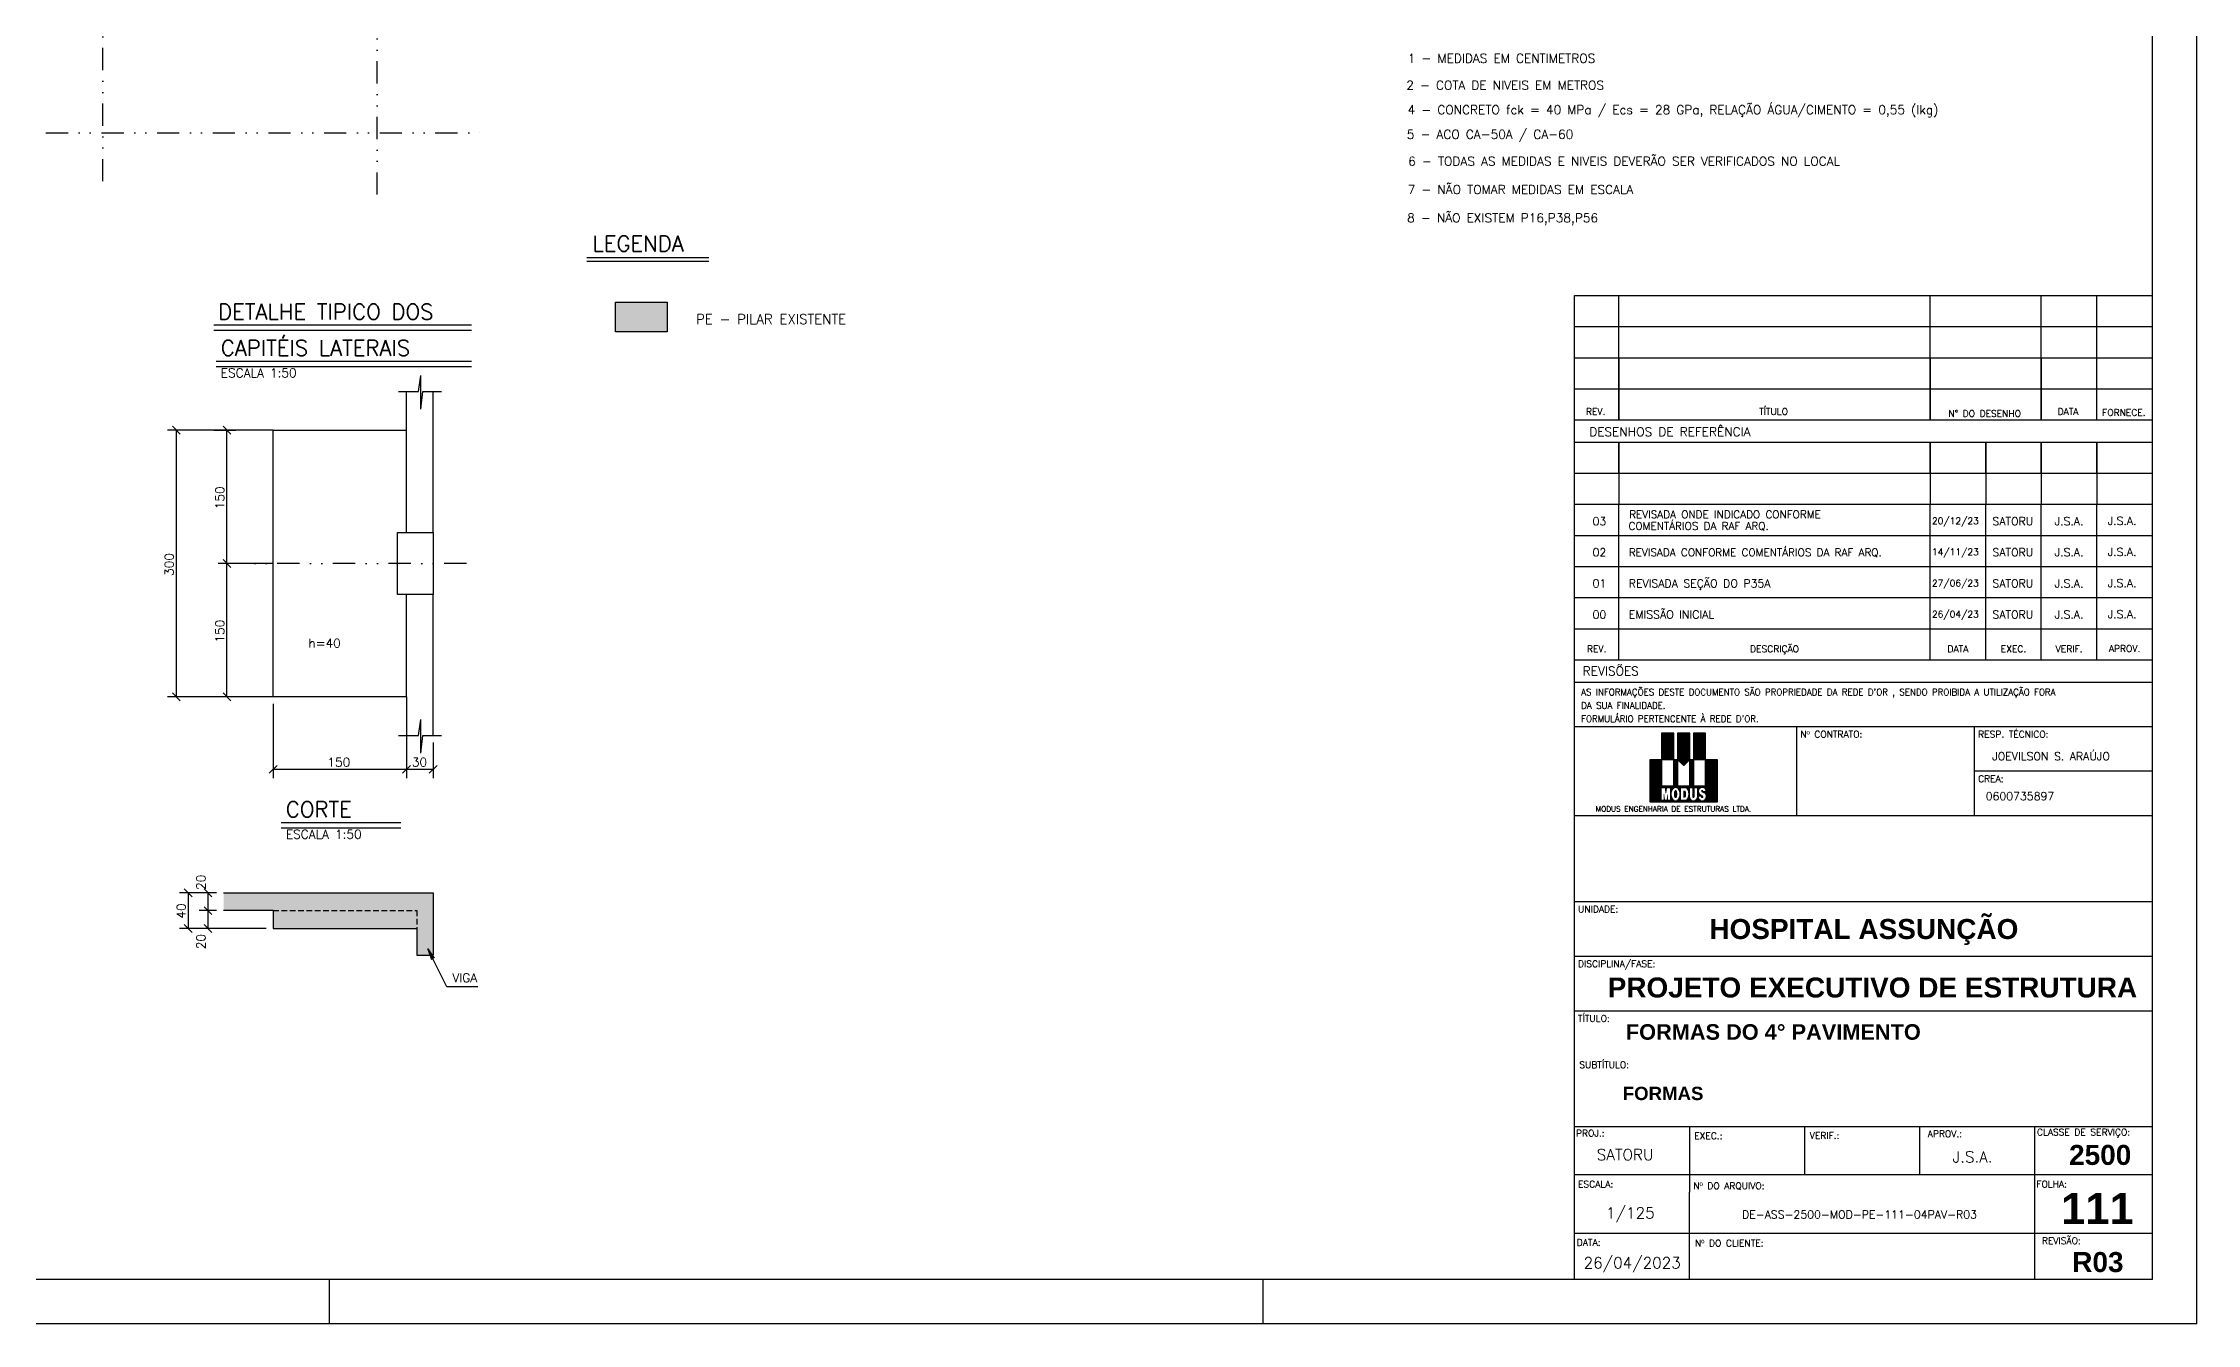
# Model space of a CAD drawing. Extents: x 552728 to 567603, y -747 to 9766.
# Drawn here: x 561548 to 567603, y -747 to 2856 of the extents above; entities that cross this region are included whole.
import ezdxf
from ezdxf.enums import TextEntityAlignment as Align

# ---------------------------------------------------------------- set-up
doc = ezdxf.new("R2010")
doc.units = 0
doc.header["$LTSCALE"] = 125
doc.header["$MEASUREMENT"] = 0
doc.linetypes.add('DIVIDE', pattern=[1.25, 0.5, -0.25, 0, -0.25, 0, -0.25])
doc.linetypes.add('HIDDEN2', pattern=[0.1875, 0.125, -0.0625])
doc.layers.get('0').update_dxf_attribs({"linetype": 'CONTINUOUS'})
for name, color, linetype in [('01-FORM', 7, 'CONTINUOUS'), ('01TEXT', 2, 'CONTINUOUS'), ('205', 14, 'DIVIDE'), ('210', 11, 'HIDDEN2'), ('216', 7, 'CONTINUOUS'), ('220', 4, 'CONTINUOUS'), ('221', 5, 'CONTINUOUS'), ('222', 6, 'CONTINUOUS'), ('226', 10, 'CONTINUOUS'), ('238', 11, 'CONTINUOUS'), ('250', 5, 'CONTINUOUS'), ('253', 253, 'CONTINUOUS'), ('254', 254, 'CONTINUOUS'), ('90', 2, 'CONTINUOUS'), ('car-t01', 1, 'CONTINUOUS')]:
    doc.layers.add(name, color=color, linetype=linetype)
doc.styles.add('ROMANS', font='ROMANS.shx')
doc.styles.get("Standard").update_dxf_attribs({"font": 'ROMANS.SHX'})

msp = doc.modelspace()

# ---------------------------------------------------------------- linework, layer by layer
for p, q in [((567603.1, -747), (567603.1, 9765.5)), ((562353.1, -747), (562353.1, -622)), ((564978.1, -747), (564978.1, -622)), ((567603.1, -747), (552728.1, -747))]:
    msp.add_line(p, q)
at = {"layer": '205'}
for p, q in [((561715.9, 2467), (561715.9, 9090.6)), ((562487.4, 2429.5), (562487.4, 9090.6)), ((553263.6, 2603.1), (562791.7, 2603.1)), ((562738.1, 1392), (562088.4, 1392))]:
    msp.add_line(p, q, dxfattribs=at)
at = {"layer": '210'}
for p, q in [((562194.6, 415.5), (562598.2, 415.5)), ((562598.2, 415.5), (562598.2, 365.5))]:
    msp.add_line(p, q, dxfattribs=at)
at = {"layer": '216'}
for p, q in [((561911.3, 1778), (561933.4, 1755.9)), ((562075.8, 1755.9), (562053.7, 1778)), ((562075.8, 1380.9), (562053.7, 1403)), ((562075.8, 1380.9), (562053.7, 1403)), ((561911.3, 1028), (561933.4, 1005.9)), ((562075.8, 1005.9), (562053.7, 1028)), ((562183.5, 802), (562205.6, 824.1)), ((562558.5, 802), (562580.6, 824.1)), ((562558.5, 802), (562580.6, 824.1)), ((562633.5, 802), (562655.6, 824.1)), ((561944.8, 476.5), (561966.9, 454.4)), ((562022.6, 454.4), (562000.5, 476.5)), ((562022.6, 404.4), (562000.5, 426.5)), ((562022.6, 404.4), (562000.5, 426.5)), ((561944.8, 376.5), (561966.9, 354.4)), ((562022.6, 354.4), (562000.5, 376.5))]:
    msp.add_line(p, q, dxfattribs=at)
at = {"layer": '220', "linetype": 'Continuous'}
msp.add_line((563076.7, 2252.4), (563419.1, 2252.4), dxfattribs=at)
at = {"layer": '220'}
for p, q in [((562055.4, 465.5), (562644.6, 465.5)), ((562644.6, 465.5), (562644.6, 290.5)), ((562194.6, 415.5), (562055.4, 415.5)), ((562194.6, 415.5), (562194.6, 365.5)), ((562194.6, 365.5), (562598.2, 365.5)), ((562598.2, 365.5), (562598.2, 290.5)), ((562598.2, 290.5), (562644.6, 290.5))]:
    msp.add_line(p, q, dxfattribs=at)
msp.add_lwpolyline([(562544.6, 1479.5), (562644.6, 1479.5), (562644.6, 1304.5), (562544.6, 1304.5), (562544.6, 1479.5)], dxfattribs=at)
at = {"layer": '221', "linetype": 'Continuous'}
msp.add_line((563076.7, 2242.4), (563419.1, 2242.4), dxfattribs=at)
at = {"layer": '221'}
for p, q in [((562027.7, 2048.2), (562751.9, 2048.2)), ((562034.6, 1946.5), (562751.9, 1946.5)), ((562217.6, 648.7), (562553.5, 648.7))]:
    msp.add_line(p, q, dxfattribs=at)
at = {"layer": '222'}
for p, q in [((567478.1, -622), (567478.1, 9640.5)), ((562027.7, 2063.2), (562751.9, 2063.2)), ((562034.6, 1961.5), (562751.9, 1961.5)), ((562217.6, 663.7), (562553.5, 663.7)), ((567478.1, -622), (553040.6, -622))]:
    msp.add_line(p, q, dxfattribs=at)
at = {"layer": '226'}
for p, q in [((566098.3, 914.3), (566132.6, 914.3)), ((566098.3, 912.9), (566132.6, 912.9)), ((566098.3, 911.5), (566132.6, 911.5)), ((566098.3, 910.1), (566132.6, 910.1)), ((566098.3, 908.6), (566132.6, 908.6)), ((566143, 914.3), (566177.3, 914.3)), ((566143, 912.9), (566177.3, 912.9)), ((566143, 911.5), (566177.3, 911.5)), ((566143, 910.1), (566177.3, 910.1)), ((566143, 908.6), (566177.3, 908.6)), ((566187.8, 914.3), (566222, 914.3)), ((566187.8, 912.9), (566222, 912.9)), ((566187.8, 911.5), (566222, 911.5)), ((566187.8, 910.1), (566222, 910.1)), ((566187.8, 908.6), (566222, 908.6)), ((566098.3, 907.2), (566132.6, 907.2)), ((566098.3, 905.8), (566132.6, 905.8)), ((566098.3, 904.4), (566132.6, 904.4)), ((566098.3, 902.9), (566132.6, 902.9)), ((566098.3, 901.5), (566132.6, 901.5)), ((566098.3, 900.1), (566132.6, 900.1)), ((566098.3, 898.7), (566132.6, 898.7)), ((566098.3, 897.2), (566132.6, 897.2)), ((566098.3, 895.8), (566132.6, 895.8)), ((566098.3, 894.4), (566132.6, 894.4)), ((566098.3, 892.9), (566132.6, 892.9)), ((566098.3, 891.5), (566132.6, 891.5)), ((566098.3, 890.1), (566132.6, 890.1)), ((566098.3, 888.7), (566132.6, 888.7)), ((566098.3, 887.2), (566132.6, 887.2)), ((566098.3, 885.8), (566132.6, 885.8)), ((566098.3, 884.4), (566132.6, 884.4)), ((566098.3, 883), (566132.6, 883)), ((566098.3, 881.5), (566132.6, 881.5)), ((566098.3, 880.1), (566132.6, 880.1)), ((566098.3, 878.7), (566132.6, 878.7)), ((566098.3, 877.3), (566132.6, 877.3)), ((566098.3, 875.8), (566132.6, 875.8)), ((566098.3, 874.4), (566132.6, 874.4)), ((566098.3, 873), (566132.6, 873)), ((566098.3, 871.6), (566132.6, 871.6)), ((566098.3, 870.1), (566132.6, 870.1)), ((566098.3, 868.7), (566132.6, 868.7)), ((566098.3, 867.3), (566132.6, 867.3)), ((566098.3, 865.9), (566132.6, 865.9)), ((566098.3, 864.4), (566132.6, 864.4)), ((566098.3, 863), (566132.6, 863)), ((566098.3, 861.6), (566132.6, 861.6)), ((566098.3, 860.1), (566132.6, 860.1)), ((566098.3, 858.7), (566132.6, 858.7)), ((566098.3, 857.3), (566132.6, 857.3)), ((566098.3, 855.9), (566132.6, 855.9)), ((566098.3, 854.4), (566132.6, 854.4)), ((566098.3, 853), (566132.6, 853)), ((566098.3, 851.6), (566132.6, 851.6)), ((566098.3, 850.2), (566132.6, 850.2)), ((566098.3, 848.7), (566132.6, 848.7)), ((566143, 907.2), (566177.3, 907.2)), ((566143, 905.8), (566177.3, 905.8)), ((566143, 904.4), (566177.3, 904.4)), ((566143, 902.9), (566177.3, 902.9)), ((566143, 901.5), (566177.3, 901.5)), ((566143, 900.1), (566177.3, 900.1)), ((566143, 898.7), (566177.3, 898.7)), ((566143, 897.2), (566177.3, 897.2)), ((566143, 895.8), (566177.3, 895.8)), ((566143, 894.4), (566177.3, 894.4)), ((566143, 892.9), (566177.3, 892.9)), ((566143, 891.5), (566177.3, 891.5)), ((566143, 890.1), (566177.3, 890.1)), ((566143, 888.7), (566177.3, 888.7)), ((566143, 887.2), (566177.3, 887.2)), ((566143, 885.8), (566177.3, 885.8)), ((566143, 884.4), (566177.3, 884.4)), ((566143, 883), (566177.3, 883)), ((566143, 881.5), (566177.3, 881.5)), ((566143, 880.1), (566177.3, 880.1)), ((566143, 878.7), (566177.3, 878.7)), ((566143, 877.3), (566177.3, 877.3)), ((566143, 875.8), (566177.3, 875.8)), ((566143, 874.4), (566177.3, 874.4)), ((566143, 873), (566177.3, 873)), ((566143, 871.6), (566177.3, 871.6)), ((566143, 870.1), (566177.3, 870.1)), ((566143, 868.7), (566177.3, 868.7)), ((566143, 867.3), (566177.3, 867.3)), ((566143, 865.9), (566177.3, 865.9)), ((566143, 864.4), (566177.3, 864.4)), ((566143, 863), (566177.3, 863)), ((566143, 861.6), (566177.3, 861.6)), ((566143, 860.1), (566177.3, 860.1)), ((566143, 858.7), (566177.3, 858.7)), ((566143, 857.3), (566177.3, 857.3)), ((566143, 855.9), (566177.3, 855.9)), ((566143, 854.4), (566177.3, 854.4)), ((566143, 853), (566177.3, 853)), ((566143, 851.6), (566177.3, 851.6)), ((566143, 850.2), (566177.3, 850.2)), ((566143, 848.7), (566177.3, 848.7)), ((566187.8, 907.2), (566222, 907.2)), ((566187.8, 905.8), (566222, 905.8)), ((566187.8, 904.4), (566222, 904.4)), ((566187.8, 902.9), (566222, 902.9)), ((566187.8, 901.5), (566222, 901.5)), ((566187.8, 900.1), (566222, 900.1)), ((566187.8, 898.7), (566222, 898.7)), ((566187.8, 897.2), (566222, 897.2)), ((566187.8, 895.8), (566222, 895.8)), ((566187.8, 894.4), (566222, 894.4)), ((566187.8, 892.9), (566222, 892.9)), ((566187.8, 891.5), (566222, 891.5)), ((566187.8, 890.1), (566222, 890.1)), ((566187.8, 888.7), (566222, 888.7)), ((566187.8, 887.2), (566222, 887.2)), ((566187.8, 885.8), (566222, 885.8)), ((566187.8, 884.4), (566222, 884.4)), ((566187.8, 883), (566222, 883)), ((566187.8, 881.5), (566222, 881.5)), ((566187.8, 880.1), (566222, 880.1)), ((566187.8, 878.7), (566222, 878.7)), ((566187.8, 877.3), (566222, 877.3)), ((566187.8, 875.8), (566222, 875.8)), ((566187.8, 874.4), (566222, 874.4)), ((566187.8, 873), (566222, 873)), ((566187.8, 871.6), (566222, 871.6)), ((566187.8, 870.1), (566222, 870.1)), ((566187.8, 868.7), (566222, 868.7)), ((566187.8, 867.3), (566222, 867.3)), ((566187.8, 865.9), (566222, 865.9)), ((566187.8, 864.4), (566222, 864.4)), ((566187.8, 863), (566222, 863)), ((566187.8, 861.6), (566222, 861.6)), ((566187.8, 860.1), (566222, 860.1)), ((566187.8, 858.7), (566222, 858.7)), ((566187.8, 857.3), (566222, 857.3)), ((566187.8, 855.9), (566222, 855.9)), ((566187.8, 854.4), (566222, 854.4)), ((566187.8, 853), (566222, 853)), ((566187.8, 851.6), (566222, 851.6)), ((566187.8, 850.2), (566222, 850.2)), ((566187.8, 848.7), (566222, 848.7)), ((566066.4, 721), (566066.4, 840.8)), ((566066.4, 840.8), (566098.3, 840.8)), ((566066.4, 840.2), (566098.3, 840.2)), ((566066.4, 838.8), (566098.3, 838.8)), ((566066.4, 837.3), (566098.3, 837.3)), ((566066.4, 835.9), (566098.3, 835.9)), ((566066.4, 834.5), (566098.3, 834.5)), ((566066.4, 833.1), (566098.3, 833.1)), ((566066.4, 831.6), (566098.3, 831.6)), ((566066.4, 830.2), (566098.3, 830.2)), ((566066.4, 828.8), (566098.3, 828.8)), ((566066.4, 827.4), (566098.3, 827.4)), ((566066.4, 825.9), (566098.3, 825.9)), ((566066.4, 824.5), (566098.3, 824.5)), ((566066.4, 823.1), (566098.3, 823.1)), ((566066.4, 821.6), (566098.3, 821.6)), ((566066.4, 820.2), (566098.3, 820.2)), ((566066.4, 818.8), (566098.3, 818.8)), ((566066.4, 817.4), (566098.3, 817.4)), ((566066.4, 815.9), (566098.3, 815.9)), ((566066.4, 814.5), (566098.3, 814.5)), ((566066.4, 813.1), (566098.3, 813.1)), ((566066.4, 811.7), (566098.3, 811.7)), ((566066.4, 810.2), (566098.3, 810.2)), ((566066.4, 808.8), (566098.3, 808.8)), ((566066.4, 807.4), (566098.3, 807.4)), ((566066.4, 806), (566098.3, 806)), ((566066.4, 804.5), (566098.3, 804.5)), ((566066.4, 803.1), (566098.3, 803.1)), ((566066.4, 801.7), (566098.3, 801.7)), ((566066.4, 800.3), (566098.3, 800.3)), ((566066.4, 798.8), (566098.3, 798.8)), ((566066.4, 797.4), (566098.3, 797.4)), ((566066.4, 796), (566098.3, 796)), ((566066.4, 794.6), (566098.3, 794.6)), ((566066.4, 793.1), (566098.3, 793.1)), ((566066.4, 791.7), (566098.3, 791.7)), ((566066.4, 790.3), (566098.3, 790.3)), ((566066.4, 788.9), (566098.3, 788.9)), ((566066.4, 787.4), (566098.3, 787.4)), ((566098.3, 847.3), (566132.6, 847.3)), ((566098.3, 845.9), (566132.6, 845.9)), ((566098.3, 844.5), (566132.6, 844.5)), ((566098.3, 843), (566132.6, 843)), ((566098.3, 841.6), (566132.6, 841.6)), ((566098.3, 840.8), (566098.3, 766.7)), ((566132.6, 766.7), (566132.6, 840.8)), ((566132.6, 840.8), (566143, 840.8)), ((566132.6, 840.2), (566143, 840.2)), ((566132.6, 838.8), (566143, 838.8)), ((566132.6, 837.3), (566143, 837.3)), ((566132.6, 835.9), (566143, 835.9)), ((566132.6, 834.5), (566143, 834.5)), ((566132.6, 833.1), (566143, 833.1)), ((566132.6, 831.6), (566143, 831.6)), ((566132.6, 830.2), (566143, 830.2)), ((566132.6, 828.8), (566143, 828.8)), ((566132.6, 827.4), (566143, 827.4)), ((566132.6, 825.9), (566143, 825.9)), ((566132.6, 824.5), (566143, 824.5)), ((566132.6, 823.1), (566143, 823.1)), ((566132.6, 821.6), (566143, 821.6)), ((566132.6, 820.2), (566143, 820.2)), ((566132.6, 818.8), (566143, 818.8)), ((566132.6, 817.4), (566143, 817.4)), ((566132.6, 815.9), (566143, 815.9)), ((566132.6, 814.5), (566143, 814.5)), ((566132.6, 813.1), (566143, 813.1)), ((566132.6, 811.7), (566143, 811.7)), ((566132.6, 810.2), (566143, 810.2)), ((566132.6, 808.8), (566143, 808.8)), ((566132.6, 807.4), (566143, 807.4)), ((566132.6, 806), (566143, 806)), ((566132.6, 804.5), (566143, 804.5)), ((566132.6, 803.1), (566143, 803.1)), ((566132.6, 801.7), (566143, 801.7)), ((566132.6, 800.3), (566143, 800.3)), ((566132.6, 798.8), (566143, 798.8)), ((566132.6, 797.4), (566143, 797.4)), ((566132.6, 796), (566143, 796)), ((566132.6, 794.6), (566143, 794.6)), ((566132.6, 793.1), (566143, 793.1)), ((566132.6, 791.7), (566143, 791.7)), ((566132.6, 790.3), (566143, 790.3)), ((566132.6, 788.9), (566143, 788.9)), ((566132.6, 787.4), (566143, 787.4)), ((566143, 847.3), (566177.3, 847.3)), ((566143, 845.9), (566177.3, 845.9)), ((566143, 844.5), (566177.3, 844.5)), ((566143, 843), (566177.3, 843)), ((566143, 841.6), (566177.3, 841.6)), ((566143, 840.8), (566143, 766.7)), ((566143.7, 840.2), (566176.7, 840.2)), ((566145.1, 838.8), (566175.2, 838.8)), ((566146.5, 837.3), (566173.8, 837.3)), ((566147.9, 835.9), (566172.4, 835.9)), ((566149.4, 834.5), (566171, 834.5)), ((566150.8, 833.1), (566169.5, 833.1)), ((566152.2, 831.6), (566168.1, 831.6)), ((566153.6, 830.2), (566166.7, 830.2)), ((566155.1, 828.8), (566165.3, 828.8)), ((566156.5, 827.4), (566163.8, 827.4)), ((566157.9, 825.9), (566162.4, 825.9)), ((566159.3, 824.5), (566161, 824.5)), ((566177.3, 766.7), (566177.3, 840.8)), ((566177.3, 840.8), (566187.8, 840.8)), ((566177.3, 840.2), (566187.8, 840.2)), ((566177.3, 838.8), (566187.8, 838.8)), ((566177.3, 837.3), (566187.8, 837.3)), ((566177.3, 835.9), (566187.8, 835.9)), ((566177.3, 834.5), (566187.8, 834.5)), ((566177.3, 833.1), (566187.8, 833.1)), ((566177.3, 831.6), (566187.8, 831.6)), ((566177.3, 830.2), (566187.8, 830.2)), ((566177.3, 828.8), (566187.8, 828.8)), ((566177.3, 827.4), (566187.8, 827.4)), ((566177.3, 825.9), (566187.8, 825.9)), ((566177.3, 824.5), (566187.8, 824.5)), ((566177.3, 823.1), (566187.8, 823.1)), ((566177.3, 821.6), (566187.8, 821.6)), ((566177.3, 820.2), (566187.8, 820.2)), ((566177.3, 818.8), (566187.8, 818.8)), ((566177.3, 817.4), (566187.8, 817.4)), ((566177.3, 815.9), (566187.8, 815.9)), ((566177.3, 814.5), (566187.8, 814.5)), ((566177.3, 813.1), (566187.8, 813.1)), ((566177.3, 811.7), (566187.8, 811.7)), ((566177.3, 810.2), (566187.8, 810.2)), ((566177.3, 808.8), (566187.8, 808.8)), ((566177.3, 807.4), (566187.8, 807.4)), ((566177.3, 806), (566187.8, 806)), ((566177.3, 804.5), (566187.8, 804.5)), ((566177.3, 803.1), (566187.8, 803.1)), ((566177.3, 801.7), (566187.8, 801.7)), ((566177.3, 800.3), (566187.8, 800.3)), ((566177.3, 798.8), (566187.8, 798.8)), ((566177.3, 797.4), (566187.8, 797.4)), ((566177.3, 796), (566187.8, 796)), ((566177.3, 794.6), (566187.8, 794.6)), ((566177.3, 793.1), (566187.8, 793.1)), ((566177.3, 791.7), (566187.8, 791.7)), ((566177.3, 790.3), (566187.8, 790.3)), ((566177.3, 788.9), (566187.8, 788.9)), ((566177.3, 787.4), (566187.8, 787.4)), ((566187.8, 847.3), (566222, 847.3)), ((566187.8, 845.9), (566222, 845.9)), ((566187.8, 844.5), (566222, 844.5)), ((566187.8, 843), (566222, 843)), ((566187.8, 841.6), (566222, 841.6)), ((566187.8, 840.8), (566187.8, 766.7)), ((566222, 840.8), (566253.9, 840.8)), ((566222, 766.7), (566222, 840.8)), ((566222, 840.2), (566253.9, 840.2)), ((566222, 838.8), (566253.9, 838.8)), ((566222, 837.3), (566253.9, 837.3)), ((566222, 835.9), (566253.9, 835.9)), ((566222, 834.5), (566253.9, 834.5)), ((566222, 833.1), (566253.9, 833.1)), ((566222, 831.6), (566253.9, 831.6)), ((566222, 830.2), (566253.9, 830.2)), ((566222, 828.8), (566253.9, 828.8)), ((566222, 827.4), (566253.9, 827.4)), ((566222, 825.9), (566253.9, 825.9)), ((566222, 824.5), (566253.9, 824.5)), ((566222, 823.1), (566253.9, 823.1)), ((566222, 821.6), (566253.9, 821.6)), ((566222, 820.2), (566253.9, 820.2)), ((566222, 818.8), (566253.9, 818.8)), ((566222, 817.4), (566253.9, 817.4)), ((566222, 815.9), (566253.9, 815.9)), ((566222, 814.5), (566253.9, 814.5)), ((566222, 813.1), (566253.9, 813.1)), ((566222, 811.7), (566253.9, 811.7)), ((566222, 810.2), (566253.9, 810.2)), ((566222, 808.8), (566253.9, 808.8)), ((566222, 807.4), (566253.9, 807.4)), ((566222, 806), (566253.9, 806)), ((566222, 804.5), (566253.9, 804.5)), ((566222, 803.1), (566253.9, 803.1)), ((566222, 801.7), (566253.9, 801.7)), ((566222, 800.3), (566253.9, 800.3)), ((566222, 798.8), (566253.9, 798.8)), ((566222, 797.4), (566253.9, 797.4)), ((566222, 796), (566253.9, 796)), ((566222, 794.6), (566253.9, 794.6)), ((566222, 793.1), (566253.9, 793.1)), ((566222, 791.7), (566253.9, 791.7)), ((566222, 790.3), (566253.9, 790.3)), ((566222, 788.9), (566253.9, 788.9)), ((566222, 787.4), (566253.9, 787.4)), ((566253.9, 840.8), (566253.9, 721)), ((566066.4, 786), (566098.3, 786)), ((566066.4, 784.6), (566098.3, 784.6)), ((566066.4, 783.1), (566098.3, 783.1)), ((566066.4, 781.7), (566098.3, 781.7)), ((566066.4, 780.3), (566098.3, 780.3)), ((566066.4, 778.9), (566098.3, 778.9)), ((566066.4, 777.4), (566098.3, 777.4)), ((566066.4, 776), (566098.3, 776)), ((566066.4, 774.6), (566098.3, 774.6)), ((566066.4, 773.2), (566098.3, 773.2)), ((566066.4, 771.7), (566098.3, 771.7)), ((566066.4, 770.3), (566098.3, 770.3)), ((566066.4, 768.9), (566098.3, 768.9)), ((566066.4, 767.5), (566098.3, 767.5)), ((566066.4, 766), (566253.9, 766)), ((566066.4, 764.6), (566253.9, 764.6)), ((566066.4, 763.2), (566253.9, 763.2)), ((566066.4, 761.8), (566134.5, 761.8)), ((566066.4, 760.3), (566098.2, 760.3)), ((566066.4, 758.9), (566098.2, 758.9)), ((566066.4, 757.5), (566098.2, 757.5)), ((566066.4, 756.1), (566098.2, 756.1)), ((566066.4, 754.6), (566098.2, 754.6)), ((566066.4, 753.2), (566098.2, 753.2)), ((566066.4, 751.8), (566098.2, 751.8)), ((566066.4, 750.3), (566098.2, 750.3)), ((566066.4, 748.9), (566098.2, 748.9)), ((566066.4, 747.5), (566098.2, 747.5)), ((566066.4, 746.1), (566098.2, 746.1)), ((566066.4, 744.6), (566098.2, 744.6)), ((566066.4, 743.2), (566098.2, 743.2)), ((566066.4, 741.8), (566098.2, 741.8)), ((566066.4, 740.4), (566098.2, 740.4)), ((566066.4, 738.9), (566098.2, 738.9)), ((566066.4, 737.5), (566098.2, 737.5)), ((566066.4, 736.1), (566098.2, 736.1)), ((566066.4, 734.7), (566098.2, 734.7)), ((566066.4, 733.2), (566098.2, 733.2)), ((566066.4, 731.8), (566098.2, 731.8)), ((566066.4, 730.4), (566098.2, 730.4)), ((566066.4, 729), (566098.2, 729)), ((566066.4, 727.5), (566098.2, 727.5)), ((566098.3, 766.7), (566132.6, 766.7)), ((566104.8, 741.8), (566104.9, 741.8)), ((566104.8, 740.4), (566105.1, 740.4)), ((566104.8, 738.9), (566105.3, 738.9)), ((566104.8, 737.5), (566105.6, 737.5)), ((566104.8, 736.1), (566105.8, 736.1)), ((566104.8, 734.7), (566106, 734.7)), ((566104.8, 733.2), (566106.3, 733.2)), ((566104.8, 731.8), (566106.5, 731.8)), ((566104.8, 730.4), (566106.7, 730.4)), ((566104.8, 729), (566107, 729)), ((566104.8, 727.5), (566107.2, 727.5)), ((566107.7, 760.3), (566112.6, 760.3)), ((566107.9, 758.9), (566112.4, 758.9)), ((566108.1, 757.5), (566112.2, 757.5)), ((566108.3, 756.1), (566111.9, 756.1)), ((566108.5, 754.6), (566111.7, 754.6)), ((566108.7, 753.2), (566111.5, 753.2)), ((566108.9, 751.8), (566111.2, 751.8)), ((566109.1, 750.3), (566111, 750.3)), ((566109.4, 748.9), (566110.8, 748.9)), ((566109.6, 747.5), (566110.5, 747.5)), ((566109.8, 746.1), (566110.3, 746.1)), ((566110, 744.6), (566110.1, 744.6)), ((566113, 727.5), (566115.3, 727.5)), ((566113.2, 729), (566115.3, 729)), ((566113.5, 730.4), (566115.3, 730.4)), ((566113.7, 731.8), (566115.3, 731.8)), ((566113.9, 733.2), (566115.3, 733.2)), ((566114.2, 734.7), (566115.3, 734.7)), ((566114.4, 736.1), (566115.3, 736.1)), ((566114.6, 737.5), (566115.3, 737.5)), ((566114.9, 738.9), (566115.3, 738.9)), ((566115.1, 740.4), (566115.4, 740.4)), ((566115.3, 741.8), (566115.4, 741.8)), ((566122.2, 760.3), (566132.3, 760.3)), ((566122.2, 758.9), (566130.8, 758.9)), ((566122.2, 757.5), (566129.7, 757.5)), ((566122.2, 756.1), (566128.8, 756.1)), ((566122.2, 754.6), (566128.1, 754.6)), ((566122.2, 753.2), (566127.5, 753.2)), ((566122.2, 751.8), (566127, 751.8)), ((566122.2, 750.3), (566126.7, 750.3)), ((566122.2, 748.9), (566126.4, 748.9)), ((566122.2, 747.5), (566126.2, 747.5)), ((566122.2, 746.1), (566126.1, 746.1)), ((566122.2, 744.6), (566126, 744.6)), ((566122.2, 743.2), (566126, 743.2)), ((566122.2, 741.8), (566126, 741.8)), ((566122.2, 740.4), (566126.2, 740.4)), ((566122.2, 738.9), (566126.3, 738.9)), ((566122.2, 737.5), (566126.6, 737.5)), ((566122.2, 736.1), (566127, 736.1)), ((566122.2, 734.7), (566127.4, 734.7)), ((566122.2, 733.2), (566127.9, 733.2)), ((566122.2, 731.8), (566128.6, 731.8)), ((566122.2, 730.4), (566129.4, 730.4)), ((566122.2, 729), (566130.5, 729)), ((566122.2, 727.5), (566131.9, 727.5)), ((566132.6, 786), (566143, 786)), ((566132.6, 784.6), (566143, 784.6)), ((566132.6, 783.1), (566143, 783.1)), ((566132.6, 781.7), (566143, 781.7)), ((566132.6, 780.3), (566143, 780.3)), ((566132.6, 778.9), (566143, 778.9)), ((566132.6, 777.4), (566143, 777.4)), ((566132.6, 776), (566143, 776)), ((566132.6, 774.6), (566143, 774.6)), ((566132.6, 773.2), (566143, 773.2)), ((566132.6, 771.7), (566143, 771.7)), ((566132.6, 770.3), (566143, 770.3)), ((566132.6, 768.9), (566143, 768.9)), ((566132.6, 767.5), (566143, 767.5)), ((566133.1, 744.6), (566141.7, 744.6)), ((566133.1, 743.2), (566141.7, 743.2)), ((566133.2, 746.1), (566141.6, 746.1)), ((566133.2, 741.8), (566141.6, 741.8)), ((566133.3, 740.4), (566141.4, 740.4)), ((566133.4, 747.5), (566141.4, 747.5)), ((566133.6, 738.9), (566141.1, 738.9)), ((566133.7, 748.9), (566141.1, 748.9)), ((566134.1, 737.5), (566140.7, 737.5)), ((566134.2, 750.3), (566140.6, 750.3)), ((566134.7, 736.1), (566140, 736.1)), ((566134.9, 751.8), (566139.9, 751.8)), ((566135.9, 734.7), (566138.9, 734.7)), ((566136.1, 753.2), (566138.7, 753.2)), ((566140.2, 761.8), (566208.1, 761.8)), ((566142.5, 760.3), (566152.6, 760.3)), ((566142.9, 727.5), (566152.6, 727.5)), ((566143, 766.7), (566177.3, 766.7)), ((566144, 758.9), (566152.6, 758.9)), ((566144.3, 729), (566152.6, 729)), ((566145.1, 757.5), (566152.6, 757.5)), ((566145.3, 730.4), (566152.6, 730.4)), ((566145.9, 756.1), (566152.6, 756.1)), ((566146.1, 731.8), (566152.6, 731.8)), ((566146.7, 754.6), (566152.6, 754.6)), ((566146.8, 733.2), (566152.6, 733.2)), ((566147.2, 753.2), (566152.6, 753.2)), ((566147.4, 734.7), (566152.6, 734.7)), ((566147.7, 751.8), (566152.6, 751.8)), ((566147.8, 736.1), (566152.6, 736.1)), ((566148.1, 750.3), (566152.6, 750.3)), ((566148.1, 737.5), (566152.6, 737.5)), ((566148.3, 748.9), (566152.6, 748.9)), ((566148.4, 738.9), (566152.6, 738.9)), ((566148.6, 747.5), (566152.6, 747.5)), ((566148.6, 740.4), (566152.6, 740.4)), ((566148.7, 746.1), (566152.6, 746.1)), ((566148.7, 741.8), (566152.6, 741.8)), ((566148.8, 744.6), (566152.6, 744.6)), ((566148.8, 743.2), (566152.6, 743.2)), ((566159.3, 751.8), (566164, 751.8)), ((566159.3, 750.3), (566165.1, 750.3)), ((566159.3, 748.9), (566165.7, 748.9)), ((566159.3, 747.5), (566166.1, 747.5)), ((566159.3, 746.1), (566166.2, 746.1)), ((566159.3, 744.6), (566166.4, 744.6)), ((566159.3, 743.2), (566166.4, 743.2)), ((566159.3, 741.8), (566166.4, 741.8)), ((566159.3, 740.4), (566166.3, 740.4)), ((566159.3, 738.9), (566166, 738.9)), ((566159.3, 737.5), (566165.1, 737.5)), ((566159.3, 736.1), (566164, 736.1)), ((566167.8, 760.3), (566177.3, 760.3)), ((566167.8, 727.5), (566181.6, 727.5)), ((566169.2, 729), (566180.2, 729)), ((566169.4, 758.9), (566177.3, 758.9)), ((566170.2, 730.4), (566179.2, 730.4)), ((566170.3, 757.5), (566177.3, 757.5)), ((566171, 731.8), (566178.6, 731.8)), ((566171.3, 756.1), (566177.3, 756.1)), ((566171.8, 733.2), (566178, 733.2)), ((566171.9, 754.6), (566177.3, 754.6)), ((566172.3, 734.7), (566177.8, 734.7)), ((566172.4, 753.2), (566177.3, 753.2)), ((566172.7, 751.8), (566177.3, 751.8)), ((566172.7, 736.1), (566177.5, 736.1)), ((566173, 750.3), (566177.3, 750.3)), ((566173, 737.5), (566177.4, 737.5)), ((566173.2, 748.9), (566177.3, 748.9)), ((566173.2, 738.9), (566177.4, 738.9)), ((566173.3, 747.5), (566177.3, 747.5)), ((566173.3, 740.4), (566177.4, 740.4)), ((566173.4, 746.1), (566177.3, 746.1)), ((566173.4, 744.6), (566177.3, 744.6)), ((566173.4, 743.2), (566177.3, 743.2)), ((566173.4, 741.8), (566177.4, 741.8)), ((566177.3, 786), (566187.8, 786)), ((566177.3, 784.6), (566187.8, 784.6)), ((566177.3, 783.1), (566187.8, 783.1)), ((566177.3, 781.7), (566187.8, 781.7)), ((566177.3, 780.3), (566187.8, 780.3)), ((566177.3, 778.9), (566187.8, 778.9)), ((566177.3, 777.4), (566187.8, 777.4)), ((566177.3, 776), (566187.8, 776)), ((566177.3, 774.6), (566187.8, 774.6)), ((566177.3, 773.2), (566187.8, 773.2)), ((566177.3, 771.7), (566187.8, 771.7)), ((566177.3, 770.3), (566187.8, 770.3)), ((566177.3, 768.9), (566187.8, 768.9)), ((566177.3, 767.5), (566187.8, 767.5)), ((566184.6, 760.3), (566190.8, 760.3)), ((566184.6, 758.9), (566190.8, 758.9)), ((566184.6, 757.5), (566190.8, 757.5)), ((566184.6, 756.1), (566190.8, 756.1)), ((566184.6, 754.6), (566190.8, 754.6)), ((566184.6, 753.2), (566190.8, 753.2)), ((566184.6, 751.8), (566190.8, 751.8)), ((566184.6, 750.3), (566190.8, 750.3)), ((566184.6, 748.9), (566190.8, 748.9)), ((566184.6, 747.5), (566190.8, 747.5)), ((566184.6, 746.1), (566190.8, 746.1)), ((566184.6, 744.6), (566190.8, 744.6)), ((566184.6, 743.2), (566190.8, 743.2)), ((566184.6, 741.8), (566190.8, 741.8)), ((566184.7, 740.4), (566190.8, 740.4)), ((566184.7, 738.9), (566190.8, 738.9)), ((566184.8, 737.5), (566190.6, 737.5)), ((566185.3, 736.1), (566190, 736.1)), ((566187.2, 734.7), (566188.7, 734.7)), ((566187.8, 766.7), (566222, 766.7)), ((566193.7, 727.5), (566206.1, 727.5)), ((566195.2, 729), (566204.7, 729)), ((566196.1, 730.4), (566203.9, 730.4)), ((566196.8, 731.8), (566203.2, 731.8)), ((566197.4, 733.2), (566202.6, 733.2)), ((566197.7, 734.7), (566202.1, 734.7)), ((566198.1, 760.3), (566206.3, 760.3)), ((566198.1, 758.9), (566204.9, 758.9)), ((566198.1, 757.5), (566203.8, 757.5)), ((566198.1, 756.1), (566203.3, 756.1)), ((566198.1, 754.6), (566203, 754.6)), ((566198.1, 753.2), (566202.8, 753.2)), ((566198.1, 751.8), (566202.8, 751.8)), ((566198.1, 750.3), (566202.8, 750.3)), ((566198.1, 748.9), (566203, 748.9)), ((566198.1, 747.5), (566203.4, 747.5)), ((566198.1, 746.1), (566203.8, 746.1)), ((566198.1, 744.6), (566204.6, 744.6)), ((566198.1, 743.2), (566205.4, 743.2)), ((566198.1, 741.8), (566207.2, 741.8)), ((566198.1, 740.4), (566210.1, 740.4)), ((566198.1, 738.9), (566213, 738.9)), ((566198.1, 736.1), (566202, 736.1)), ((566198.2, 737.5), (566201.9, 737.5)), ((566209.4, 737.5), (566214.5, 737.5)), ((566209.8, 736.1), (566214.6, 736.1)), ((566210.1, 751.8), (566214.3, 751.8)), ((566210.5, 753.2), (566213.7, 753.2)), ((566210.7, 734.7), (566214.3, 734.7)), ((566210.9, 750.3), (566253.9, 750.3)), ((566214, 748.9), (566253.9, 748.9)), ((566217, 761.8), (566253.9, 761.8)), ((566217.2, 747.5), (566253.9, 747.5)), ((566218.3, 760.3), (566253.9, 760.3)), ((566218.7, 727.5), (566253.9, 727.5)), ((566219.4, 758.9), (566253.9, 758.9)), ((566219.5, 746.1), (566253.9, 746.1)), ((566220, 729), (566253.9, 729)), ((566220.4, 757.5), (566253.9, 757.5)), ((566220.4, 744.6), (566253.9, 744.6)), ((566220.8, 730.4), (566253.9, 730.4)), ((566221.2, 756.1), (566253.9, 756.1)), ((566221.4, 743.2), (566253.9, 743.2)), ((566221.5, 731.8), (566253.9, 731.8)), ((566221.6, 754.6), (566253.9, 754.6)), ((566221.8, 753.2), (566253.9, 753.2)), ((566222, 786), (566253.9, 786)), ((566222, 784.6), (566253.9, 784.6)), ((566222, 783.1), (566253.9, 783.1)), ((566222, 781.7), (566253.9, 781.7)), ((566222, 780.3), (566253.9, 780.3)), ((566222, 778.9), (566253.9, 778.9)), ((566222, 777.4), (566253.9, 777.4)), ((566222, 776), (566253.9, 776)), ((566222, 774.6), (566253.9, 774.6)), ((566222, 773.2), (566253.9, 773.2)), ((566222, 771.7), (566253.9, 771.7)), ((566222, 770.3), (566253.9, 770.3)), ((566222, 768.9), (566253.9, 768.9)), ((566222, 767.5), (566253.9, 767.5)), ((566222, 751.8), (566253.9, 751.8)), ((566222, 733.2), (566253.9, 733.2)), ((566222.3, 741.8), (566253.9, 741.8)), ((566222.4, 734.7), (566253.9, 734.7)), ((566222.5, 740.4), (566253.9, 740.4)), ((566222.6, 737.5), (566253.9, 737.5)), ((566222.6, 736.1), (566253.9, 736.1)), ((566222.7, 738.9), (566253.9, 738.9)), ((566066.4, 726.1), (566133.8, 726.1)), ((566066.4, 724.7), (566253.9, 724.7)), ((566066.4, 723.3), (566253.9, 723.3)), ((566066.4, 721.8), (566253.9, 721.8)), ((566253.9, 721), (566066.4, 721)), ((566140.9, 726.1), (566184.3, 726.1)), ((566191.3, 726.1), (566208.2, 726.1)), ((566216.7, 726.1), (566253.9, 726.1))]:
    msp.add_line(p, q, dxfattribs=at)
for points in [[(566098.3, 840.8), (566132.6, 840.8), (566132.6, 915), (566098.3, 915), (566098.3, 840.8)], [(566143, 840.8), (566160.2, 823.7), (566177.3, 840.8), (566177.3, 915), (566143, 915), (566143, 840.8)], [(566187.8, 840.8), (566222, 840.8), (566222, 915), (566187.8, 915), (566187.8, 840.8)]]:
    msp.add_lwpolyline(points, dxfattribs=at)
at = {"layer": '238'}
for p, q in [((562569.6, 1767), (562569.6, 1875.9)), ((562644.6, 1479.5), (562644.6, 1875.9)), ((562194.6, 1767), (562569.6, 1767)), ((562194.6, 1017), (562194.6, 1767)), ((562569.6, 1479.5), (562569.6, 1767)), ((562569.6, 1017), (562569.6, 1304.5)), ((562644.6, 908.1), (562644.6, 1304.5)), ((562569.6, 1017), (562194.6, 1017)), ((562569.6, 1017), (562569.6, 908.1))]:
    msp.add_line(p, q, dxfattribs=at)
at = {"layer": '250'}
for p, q in [((562603.4, 1875.9), (562609.5, 1921.1)), ((562609.5, 1826.5), (562609.5, 1921.1)), ((562547.4, 1875.9), (562603.4, 1875.9)), ((562609.5, 1826.5), (562615.9, 1875.9)), ((562615.9, 1875.9), (562668.3, 1875.9)), ((562194.6, 1767), (561897.3, 1767)), ((561922.3, 1767), (561922.3, 1017)), ((562027.8, 1767), (562089.7, 1767)), ((562064.7, 1392), (562064.7, 1767)), ((562194.6, 1392), (562039.7, 1392)), ((562064.7, 1017), (562064.7, 1392)), ((562194.6, 1017), (561897.3, 1017)), ((562194.6, 1017), (562039.7, 1017)), ((562194.6, 997), (562194.6, 788.1)), ((562569.6, 997), (562569.6, 788.1)), ((562603.4, 908.1), (562609.5, 953.4)), ((562609.5, 858.7), (562609.5, 953.4)), ((562547.4, 908.1), (562603.4, 908.1)), ((562609.5, 858.7), (562615.9, 908.1)), ((562615.9, 908.1), (562668.3, 908.1)), ((562644.6, 888.1), (562644.6, 788.1)), ((562194.6, 813.1), (562569.6, 813.1)), ((562569.6, 813.1), (562644.6, 813.1)), ((562035.4, 465.5), (561930.9, 465.5)), ((561955.9, 465.5), (561955.9, 365.5)), ((562035.4, 465.5), (561986.6, 465.5)), ((562011.6, 415.5), (562011.6, 465.5)), ((562174.6, 365.5), (561930.9, 365.5)), ((562035.4, 415.5), (561986.6, 415.5)), ((562054.2, 365.5), (561986.6, 365.5)), ((562011.6, 365.5), (562011.6, 415.5))]:
    msp.add_line(p, q, dxfattribs=at)
msp.add_lwpolyline([(562770.4, 201.6), (562682.9, 201.6), (562629.7, 307.8), (562647.2, 282), (562629.7, 307.8), (562639.9, 278.3)], dxfattribs=at)
at = {"layer": '253'}
for points in [[(562644.6, 465.5), (562194.6, 415.5), (562055.4, 415.5)], [(562644.6, 465.5), (562055.4, 415.5), (562055.4, 465.5)], [(562644.6, 465.5), (562598.2, 365.5), (562194.6, 365.5)], [(562644.6, 465.5), (562194.6, 365.5), (562194.6, 415.5)], [(562644.6, 465.5), (562644.6, 290.5), (562598.2, 290.5)], [(562644.6, 465.5), (562598.2, 290.5), (562598.2, 365.5)]]:
    msp.add_solid(points, dxfattribs=at)
at = {"layer": '254'}
for p, q in [((565852.9, 2145.9), (567478.1, 2145.9)), ((565978.1, 1795.9), (565978.1, 2145.9)), ((566853.1, 1795.9), (566853.1, 2145.9)), ((567165.6, 1795.9), (567165.6, 2145.9)), ((567321.9, 1795.9), (567321.9, 2145.9)), ((567478.1, -622), (567478.1, 2145.9)), ((565852.9, 2058.4), (567478.1, 2058.4)), ((565852.9, 1970.9), (567478.1, 1970.9)), ((565852.9, 1970.9), (567478.1, 1970.9)), ((565978.1, 1970.9), (565978.1, 1795.9)), ((566853.1, 1970.9), (566853.1, 1795.9)), ((567165.6, 1970.9), (567165.6, 1795.9)), ((565852.9, 1883.4), (567478.1, 1883.4)), ((565852.9, 1795.9), (567478.1, 1795.9)), ((565852.9, 1795.9), (567478.1, 1795.9)), ((565852.9, 1733.4), (567478.1, 1733.4)), ((565978.1, 1733.4), (565978.1, 1558.4)), ((565978.1, 1645.9), (565978.1, 1733.4)), ((566853.1, 1733.4), (566853.1, 1558.4)), ((566853.1, 1645.9), (566853.1, 1733.4)), ((567009.4, 1733.4), (567009.4, 1558.4)), ((567009.4, 1645.9), (567009.4, 1733.4)), ((567165.6, 1733.4), (567165.6, 1558.4)), ((567165.6, 1645.9), (567165.6, 1733.4)), ((567321.9, 1733.4), (567321.9, 1558.4)), ((567321.9, 1645.9), (567321.9, 1733.4)), ((565852.9, 1645.9), (567478.1, 1645.9)), ((565852.9, 1558.4), (567478.1, 1558.4)), ((565978.1, 1120.9), (565978.1, 1558.4)), ((566853.1, 1120.9), (566853.1, 1558.4)), ((567009.4, 1120.9), (567009.4, 1558.4)), ((567165.6, 1120.9), (567165.6, 1558.4)), ((567321.9, 1120.9), (567321.9, 1558.4)), ((565852.9, 1470.9), (567478.1, 1470.9)), ((565852.9, 1383.4), (567478.1, 1383.4)), ((565852.9, 1295.9), (567478.1, 1295.9)), ((565852.9, 1208.4), (567478.1, 1208.4)), ((565852.9, 1120.9), (567478.1, 1120.9)), ((565853.1, 1120.9), (567478.1, 1120.9)), ((565853.1, 1058.4), (567478.1, 1058.4)), ((565853.1, 933.4), (567478.1, 933.4)), ((566478.1, 683.4), (566478.1, 933.4)), ((566978.1, 683.4), (566978.1, 933.4)), ((566978.1, 808.4), (567478.1, 808.4)), ((565853.1, 683.4), (567478.1, 683.4)), ((565853.1, 441.6), (567478.1, 441.6)), ((565853.1, 287.9), (567478.1, 287.9)), ((565853.1, 134.1), (567478.1, 134.1)), ((565853.1, -191.6), (567478.1, -191.6)), ((566176.6, -191.6), (566176.6, -376.6)), ((566500.1, -191.6), (566500.1, -326.7)), ((566823.6, -191.6), (566823.6, -326.7)), ((567147.1, -622), (567147.1, -191.6)), ((565853.1, -326.7), (567071.9, -326.7)), ((567064.7, -326.7), (567477, -326.7)), ((566176.6, -622), (566176.6, -376.6)), ((565853.1, -491.9), (567478.1, -491.9))]:
    msp.add_line(p, q, dxfattribs=at)
msp.add_lwpolyline([(565853.1, -622), (565853.1, 2145.9)], dxfattribs=at)
at = {"layer": '90'}
msp.add_lwpolyline([(563157.2, 2127.4), (563302.8, 2127.4), (563302.8, 2043.7), (563157.2, 2043.7), (563157.2, 2127.4)], dxfattribs=at)
for points in [[(563157.2, 2127.4), (563157.2, 2043.7), (563302.8, 2043.7)], [(563157.2, 2127.4), (563302.8, 2043.7), (563302.8, 2127.4)], [(563157.2, 2127.4), (563302.8, 2127.4), (563157.2, 2127.4)]]:
    msp.add_solid(points, dxfattribs=at)

# ---------------------------------------------------------------- texts
msp.add_text('PE - PILAR EXISTENTE', height=27.5).set_placement((563383.6, 2065.5))
at = {"layer": '01-FORM', "style": 'ROMANS'}
for s, height, p in [('REV.', 18.75, (565912.8, 1809.9)), ('TÍTULO', 18.75, (566412.8, 1810)), ('N° DO DESENHO', 18.75, (567006.5, 1804.3)), ('DATA', 18.75, (567240.9, 1809.9)), ('FORNECE.', 18.75, (567397.7, 1807.2)), ('DESENHOS DE REFERÊNCIA', 25, (566121.4, 1749.9)), ('REV.', 18.75, (565915.6, 1142.2)), ('DESCRIÇÃO', 18.75, (566415.6, 1142.3)), ('DATA', 18.75, (566931.3, 1142.2)), ('EXEC.', 18.75, (567087.5, 1142.3)), ('VERIF.', 18.75, (567243.8, 1142.3)), ('APROV.', 18.75, (567400, 1143.1)), ('REVISÕES', 25, (565955.3, 1077))]:
    msp.add_text(s, height=height, dxfattribs=at).set_placement(p, align=Align.CENTER)
at = {"layer": '01-FORM', "style": 'ROMANS', "width": 0.95}
for s, p in [("AS INFORMAÇÕES DESTE DOCUMENTO SÃO PROPRIEDADE DA REDE D'OR , SENDO PROIBIDA A UTILIZAÇÃO FORA", (565871.9, 1020.9)), ('DA SUA FINALIDADE.', (565871.9, 983.4)), ("FORMULÁRIO PERTENCENTE À REDE D'OR.", (565871.9, 945.9))]:
    msp.add_text(s, height=18.75, dxfattribs=at).set_placement(p)
at = {"layer": '01-FORM', "style": 'ROMANS'}
for s, height, p in [('Nº CONTRATO:', 18.75, (566488.1, 902.2)), ('RESP. TÉCNICO:', 18.75, (566988.1, 902.2)), ('CREA:', 18.75, (566988.1, 777.2)), ('UNIDADE:', 18.75, (565863.1, 410.4)), ('DISCIPLINA/FASE:', 18.75, (565863.1, 256.6)), ('TÍTULO:', 18.75, (565863.1, 102.9)), ('SUBTÍTULO:', 18.75, (565866.8, -27.3)), ('PROJ.:', 18.75, (565857.7, -219.8)), ('EXEC.:', 18.75, (566190, -227.3)), ('VERIF.:', 18.75, (566514.6, -226.3)), ('APROV.:', 18.75, (566846.4, -221.4)), ('CLASSE DE SERVIÇO:', 18.75, (567153.4, -216.9)), ('SATORU', 31.25, (565916, -286.5)), ('J.S.A.', 31.25, (566916.1, -292.8)), ('ESCALA:', 18.75, (565863.1, -363.3)), ('Nº DO ARQUIVO:', 18.75, (566187.3, -367.9)), ('FOLHA:', 18.75, (567151.9, -363.1)), ('DATA:', 18.75, (565859.7, -527.1)), ('Nº DO CLIENTE:', 18.75, (566191.9, -529)), ('REVISÃO:', 18.75, (567167.2, -522.2))]:
    msp.add_text(s, height=height, dxfattribs=at).set_placement(p)
at = {"layer": '01-FORM', "attachment_point": 1, "style": 'ROMANS'}
for s, width, insert, char_height in [('{\\fArial|b1|i0|c0|p34;HOSPITAL ASSUNÇÃO}', 1610.335, (566232.5, 392), 56.25), ('{\\fArial|b1|i0|c0|p34;PROJETO EXECUTIVO DE ESTRUTURA}', 2159.788, (565946.5, 227.5), 56.25), ('{\\fArial|b1|i0|c0|p34;FORMAS DO 4° PAVIMENTO}', 1806.703, (565997.7, 96.2), 43.75), ('{\\fArial|b1|i0|c0|p34;FORMAS}', 944.407, (565988.8, -79.8), 37.5), ('{\\fArial|b1|i0|c0|p34;2500}', 32.383, (567243.8, -243.4), 56.25), ('{\\fArial|b1|i0|c0|p34;111}', 32.383, (567221.5, -378.6), 87.5), ('{\\fArial|b1|i0|c0|p34;R03}', 32.383, (567252.7, -544.7), 56.25)]:
    msp.add_mtext_dynamic_manual_height_columns(s, width=width, gutter_width=1, heights=[0], dxfattribs=dict(at, insert=insert, char_height=char_height))
at = {"layer": '01-FORM', "style": 'ROMANS'}
for tag, text, p in [('1/125', 'ESCALA', (566010.3, -450.3)), ('26/04/2023', 'XX/XX/XX', (566015.5, -590.7))]:
    msp.add_attdef(tag, text=text, height=31.25, dxfattribs=at).set_placement(p, align=Align.CENTER)
at = {"layer": '01TEXT', "style": 'ROMANS'}
for s, height, p in [('03', 22.5, (565904, 1499.7)), ('COMENTÁRIOS DA RAF ARQ.', 21.5, (566005.1, 1486.6)), ('REVISADA ONDE INDICADO CONFORME ', 21.5, (566006.8, 1519.3)), ('20/12/23', 18.75, (566858.2, 1502.5)), ('SATORU', 22.5, (567028.4, 1499.7)), ('J.S.A.', 22.5, (567203.1, 1499.8)), ('J.S.A.', 22.5, (567352.3, 1500.6)), ('02', 22.5, (565904, 1412.2)), ('REVISADA CONFORME COMENTÁRIOS DA RAF ARQ.', 21.5, (566005.9, 1412.3)), ('14/11/23', 18.75, (566858.2, 1415)), ('SATORU', 22.5, (567028.4, 1412.2)), ('J.S.A.', 22.5, (567203.1, 1412.3)), ('J.S.A.', 22.5, (567352.3, 1413.1)), ('01', 22.5, (565904, 1324.7)), ('REVISADA SEÇÃO DO P35A', 22.5, (566005.9, 1324.8)), ('27/06/23', 18.75, (566858.2, 1327.5)), ('SATORU', 22.5, (567028.4, 1324.7)), ('J.S.A.', 22.5, (567203.1, 1324.8)), ('J.S.A.', 22.5, (567352.3, 1325.6)), ('00', 22.5, (565904, 1237.2)), ('EMISSÃO INICIAL', 22.5, (566005.9, 1237.3)), ('26/04/23', 18.75, (566858.2, 1240)), ('SATORU', 22.5, (567028.4, 1237.2)), ('J.S.A.', 22.5, (567203.1, 1237.3)), ('J.S.A.', 22.5, (567352.3, 1238.1)), ('JOEVILSON S. ARAÚJO', 22.5, (567027.7, 838.6)), ('0600735897', 22.5, (567009.2, 726.3))]:
    msp.add_text(s, height=height, dxfattribs=at).set_placement(p)
msp.add_text('DE-ASS-2500-MOD-PE-111-04PAV-R03', height=22.5, dxfattribs=at).set_placement((566654.5, -439.1), align=Align.MIDDLE)
at = {"layer": '216'}
for s, p in [('1 - MEDIDAS EM CENTIMETROS', (565384.4, 2800.4)), ('2 - COTA DE NIVEIS EM METROS', (565380.3, 2724.8)), ('4 - CONCRETO fck = 40 MPa / Ecs = 28 GPa, RELAÇÃO ÁGUA/CIMENTO = 0,55 (lkg)', (565384.1, 2655.8)), ('5 - ACO CA-50A / CA-60', (565381.7, 2586.6)), ('6 - TODAS AS MEDIDAS E NIVEIS DEVERÃO SER VERIFICADOS NO LOCAL', (565385.8, 2511)), ('7 - NÃO TOMAR MEDIDAS EM ESCALA', (565384.3, 2431.4)), ('8 - NÃO EXISTEM P16,P38,P56', (565382.8, 2351.7)), ('ESCALA 1:50', (562047.4, 1915.6)), ('h=40', (562293.7, 1155.5)), ('150', (562347.1, 820.6)), ('30', (562584.6, 820.6)), ('ESCALA 1:50', (562230.4, 617.8)), ('VIGA', (562698.5, 214.1))]:
    msp.add_text(s, height=25, dxfattribs=at).set_placement(p)
for s, p in [('150', (562057.2, 1544.5)), ('300', (561914.8, 1357)), ('150', (562057.2, 1169.5)), ('20', (562004.1, 473.8)), ('40', (561948.4, 393)), ('20', (562004.1, 307.2))]:
    msp.add_text(s, height=25, rotation=90, dxfattribs=at).set_placement(p)
at = {"layer": '220', "linetype": 'Continuous'}
msp.add_text('LEGENDA', height=43.75, dxfattribs=at).set_placement((563092.3, 2269.9))
at = {"layer": '222'}
for s, p in [('DETALHE TIPICO DOS', (562040.2, 2078.2)), ('CAPITÉIS LATERAIS', (562047.1, 1976.5)), ('CORTE', (562230.1, 678.7))]:
    msp.add_text(s, height=43.75, dxfattribs=at).set_placement(p)
at = {"layer": 'car-t01', "linetype": 'Continuous'}
msp.add_text('MODUS ENGENHARIA DE ESTRUTURAS LTDA.', height=15, dxfattribs=at).set_placement((565912.9, 694.1))

doc.saveas('drawing.dxf')
